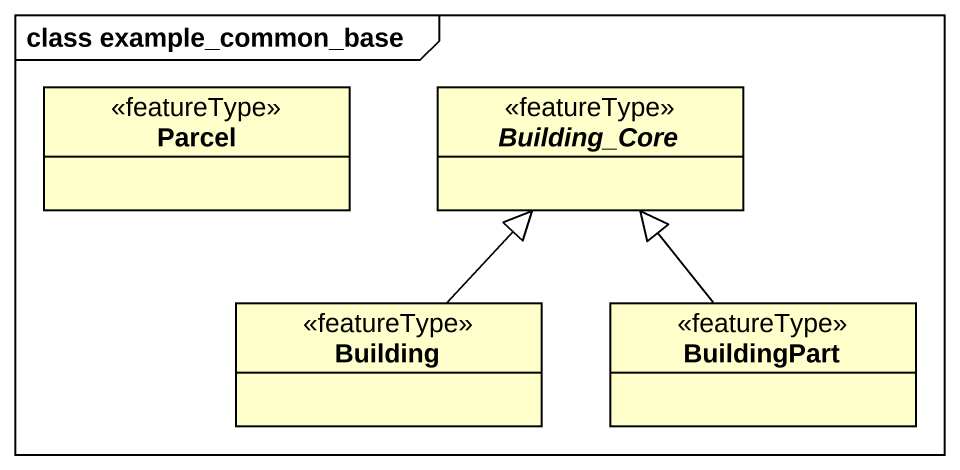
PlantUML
@startuml
mainframe class example_common_base
hide circle
hide empty members
class Parcel <<featureType>>
abstract class Building_Core <<featureType>>
class Building <<featureType>>
class BuildingPart <<featureType>>
Building -up-|> Building_Core
BuildingPart -up-|> Building_Core
@enduml
